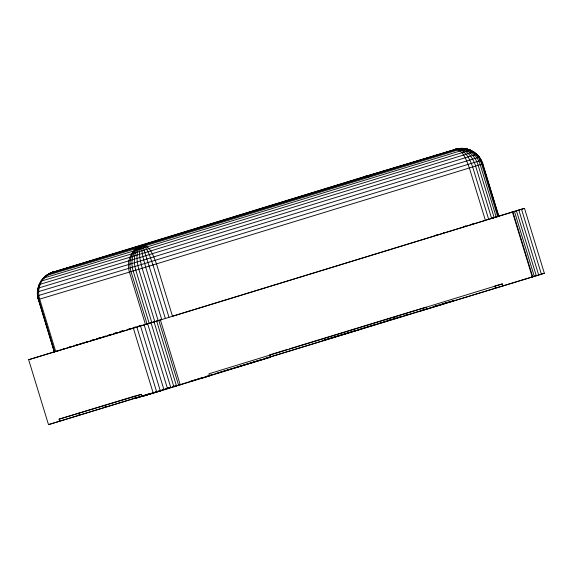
<?xml version="1.0" encoding="UTF-8"?>
<svg xmlns="http://www.w3.org/2000/svg" width="573" height="573" viewBox="0 0 573 573"><rect width="100%" height="100%" fill="white"/><g stroke="black" fill="none" stroke-linecap="round" stroke-linejoin="round"><path stroke-width="0.86" d="M37.725 291.148C38.291 282.51 44.572 274.711 52.838 272.189L365.746 176.298L455.506 149.302C466.644 145.685 479.615 152.59 482.846 163.842L498.847 216.186L496.211 217.017L488.676 219.33L472.668 166.987C470.046 159.466 465.032 148.386 455.506 149.302L142.598 245.201L52.838 272.189C41.585 275.42 34.688 288.398 38.305 299.536L54.306 351.879L160.404 319.978L512.427 212.096L532.274 277.003L249.964 363.167M54.686 351.772L38.685 299.421C34.939 288.269 41.886 275.634 52.838 272.189L49.758 273.479L44.544 277.783L43.226 278.199L140.034 249.069L466.83 148.908L464.717 148.873M43.799 278.02L49.5 273.557L52.838 272.189L51.069 273.077M51.634 272.898L365.746 176.298L459.002 148.579C469.251 147.075 479.68 154.044 482.588 163.928L498.589 216.272M49.206 274.331L52.838 272.189L49.342 273.608L141.51 245.889L457.476 149.059C465.326 146.624 474.236 150.885 479.035 157.167L479.393 157.066L140.385 260.973L37.617 291.901M48.891 274.259L52.838 272.189C41.829 275.448 36.185 288.527 39.68 299.127L55.688 351.471M364.543 177.007L365.746 176.298L371.39 175.539M38.133 288.133L139.876 257.513L476.514 154.323M54.306 351.879L38.821 300.288M46.456 275.52L46.062 275.642L140.643 247.192L463.056 148.378L459.002 148.579M41.614 280.971L40.876 281.207L139.697 251.468L470.462 150.09L469.574 150.348M39.967 284.294L39.086 284.573L139.647 254.312L473.828 151.881L472.775 152.196M532.274 277.003L530.92 277.411L544.35 273.264L524.503 208.35L511.073 212.497L512.427 212.096M46.965 275.362L47.666 275.147M56.942 351.056L58.303 350.633M365.151 176.821L368.962 175.66M149.052 394.016L48.497 424.622L28.65 359.715L54.399 351.779M56.963 350.991L59.528 350.21M62.944 349.165L65.508 348.377M68.065 347.589L71.489 346.543M74.046 345.755L77.47 344.71M80.034 343.922L82.591 343.141M86.014 342.088L88.571 341.307M91.136 340.52L94.552 339.474M97.116 338.686L99.681 337.905M103.097 336.852L105.661 336.072M108.225 335.284L111.642 334.238M114.206 333.45L116.77 332.662M120.187 331.617L122.751 330.829M133.008 327.692L135.565 326.904M68.617 347.467L71.181 346.679M74.605 345.634L77.169 344.846M79.733 344.058L83.149 343.012M85.721 342.224L88.285 341.436M91.701 340.391L94.266 339.603M96.83 338.815L100.254 337.769M102.818 336.981L105.382 336.201M108.798 335.148L111.363 334.367M113.934 333.579L117.35 332.533M119.915 331.746L122.479 330.958M127.607 329.389L130.171 328.601M138.723 325.98L141.287 325.192M28.65 359.715L151.021 322.828L170.869 387.735L270.556 357.165L269.912 355.074M168.971 317.306L152.97 264.962C150.463 258.222 148.744 250.422 143.386 245.316L142.598 245.201C133.18 249.183 133.28 261.847 135.801 270.205L151.809 322.549L158.162 320.615L161.701 319.533L145.7 267.183C143.966 260.214 141.116 252.972 142.125 245.695L142.598 245.201C151.05 246.254 153.7 257.141 156.479 263.888L172.48 316.232L485.388 220.34L469.387 167.996C466.608 161.249 463.965 150.355 455.506 149.302L459.195 148.529M59.714 421.248L59.076 419.157L134.734 396.115M269.768 354.823L287.746 349.329M289.458 348.807L394.733 316.647L395.37 318.738M502.936 285.999L502.299 283.9L208.944 373.804L209.589 375.895L202.104 378.144M48.497 424.622L141.022 396.265M144.446 395.22L148.722 393.909M348.363 332.727L323.795 340.255L359.5 329.525M350.06 332.204L355.991 330.385M359.378 329.346L376.318 324.153M378.015 323.638L382.248 322.341M383.258 321.99L394.99 318.395M396.666 317.879L400.856 316.597M404.216 315.565L408.406 314.283M434.406 306.419L438.517 305.158M441.804 304.148L444.276 303.396M447.563 302.386L450.027 301.634M150.763 393.493L169.565 387.735M197.284 379.204L203.272 377.378M206.695 376.332L212.676 374.498M216.1 373.453L233.204 368.231M236.628 367.186L253.739 361.957M255.443 361.434L261.431 359.6M264.855 358.562L425.825 309.198M429.227 308.159L446.231 302.945M447.928 302.422L453.88 300.603L449.69 301.842M141.488 394.26L134.734 396.287L135.371 398.385L248.259 363.69M420.525 310.996L544.35 273.264M59.076 419.157L141.352 394.41L141.997 396.502L161.55 390.507L135.371 398.385M141.997 396.502L170.869 387.735M422.81 309.893L425.309 309.134M464.058 226.528L465.763 226.02M471.722 224.229L473.42 223.714M492.15 218.084L495.559 217.06M498.116 216.293L524.503 208.35M435.917 235.109L437.629 234.593M443.609 232.796L445.321 232.28M464.13 226.621L465.842 226.106M486.355 219.939L488.067 219.423M492.336 218.141L495.76 217.11M502.299 283.9L494.8 286.156L495.444 288.248M395.585 316.389L426.183 307.185L426.821 309.277M443.638 303.547L446.045 302.823M434.499 306.412L438.717 305.144M442.091 304.127L446.31 302.859M387.405 320.744L389.891 319.992M166.686 388.408L169.236 387.642M172.638 386.617L175.188 385.851M189.634 381.503L195.586 379.713M233.154 368.418L270.556 357.165M481.041 160.411L481.413 160.304L141.151 264.597L38.871 295.396C36.407 294.551 37.825 301.312 39.68 299.127L142.161 268.264L482.846 163.842L482.466 163.95L479.837 158.463M498.847 216.186L498.467 216.293L497.693 213.765M367.608 176.069L365.782 176.627M370.065 175.832L365.746 176.298L366.419 176.434M369.807 176.083L365.746 176.298L368.475 176.835M466.143 149.116L468.205 149.854M521.537 209.26L541.385 274.173M518.83 210.098L538.67 275.004M516.445 210.828L536.285 275.735M514.439 211.444L534.287 276.358M512.871 211.931L532.711 276.838M482.724 164.795L483.497 167.33M485.045 172.394L486.341 176.613M486.857 178.303L488.662 184.212M489.177 185.903L493.826 201.102M495.373 206.165L496.662 210.384M497.701 216.551L481.7 164.207C478.641 153.378 466.486 145.829 455.506 149.302C465.627 147.168 473.04 157.554 475.626 166.077L491.627 218.428M496.211 217.017L480.21 164.666C477.338 154.402 466.293 146.051 455.506 149.302C466.014 146.452 475.475 155.82 478.161 165.296L494.17 217.647M165.346 318.416L142.598 245.201C131.589 248.467 125.945 261.532 129.441 272.132L145.449 324.476M160.404 319.978L180.251 384.884M158.807 320.457L178.654 385.371M158.162 320.615L142.161 268.264C140.765 261.181 136.661 251.017 142.598 245.201C131.905 248.553 127.722 261.66 131.038 271.645L147.039 323.996M156.665 321.109L176.513 386.016M154.832 321.625L138.824 269.281C136.911 261.703 134.469 249.921 142.598 245.201C132.399 248.761 130.178 261.789 133.18 271L149.181 323.344M154.044 321.904L173.891 386.811M147.691 323.838L167.538 388.752M144.152 324.92L163.993 389.833M140.507 326.037L160.354 390.944M136.883 327.147L156.723 392.054M133.373 328.222L153.213 393.128M104.809 405.29L105.453 407.382M78.63 413.162L79.275 415.253"/></g></svg>
